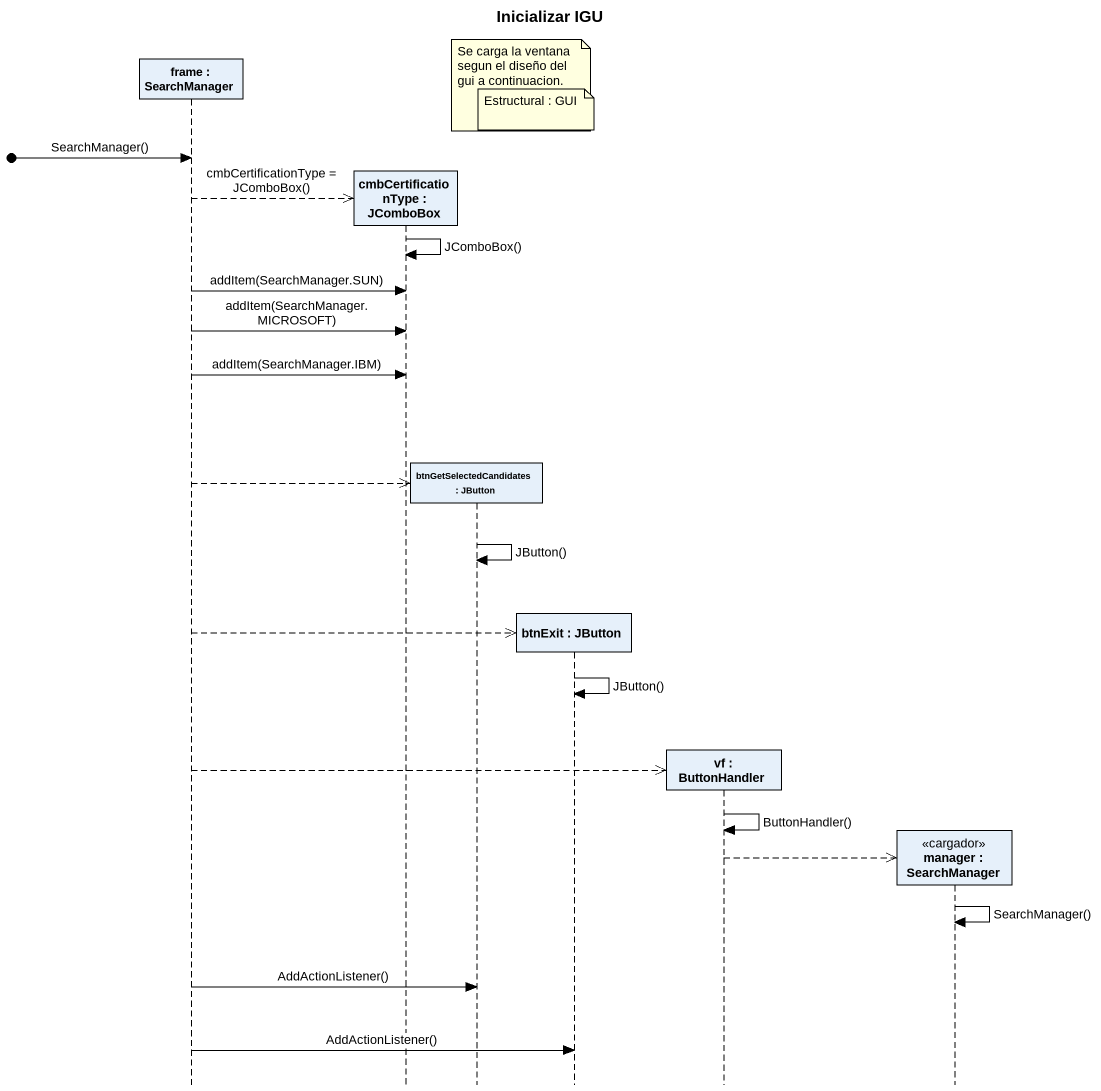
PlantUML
@startuml
title Inicializar IGU
hide footbox
participant "frame : SearchManager" as frame_
participant "cmbCertificationType : JComboBox" as cmbCertificationType
participant "btnGetSelectedCandidates : JButton" as btnGetSelectedCandidates
participant "btnExit : JButton" as btnExit
participant "vf : ButtonHandler" as vf
participant "manager : SearchManager" as manager <<cargador>>

note over btnGetSelectedCandidates : Se carga la ventana segun el diseño del gui a continuacion.
note over btnExit : Estructural : GUI
[o-> frame_ : SearchManager()
frame_ -->> cmbCertificationType ** : cmbCertificationType = JComboBox()
cmbCertificationType -> cmbCertificationType : JComboBox()
frame_ -> cmbCertificationType : addItem(SearchManager.SUN)
frame_ -> cmbCertificationType : addItem(SearchManager.MICROSOFT)
frame_ -> cmbCertificationType : addItem(SearchManager.IBM)
frame_ -->> btnGetSelectedCandidates **
btnGetSelectedCandidates -> btnGetSelectedCandidates : JButton()
frame_ -->> btnExit **
btnExit -> btnExit : JButton()
frame_ -->> vf **
vf -> vf : ButtonHandler()
vf -->> manager **
manager -> manager : SearchManager()
frame_ -> btnGetSelectedCandidates : AddActionListener()
frame_ -> btnExit : AddActionListener()
@enduml
